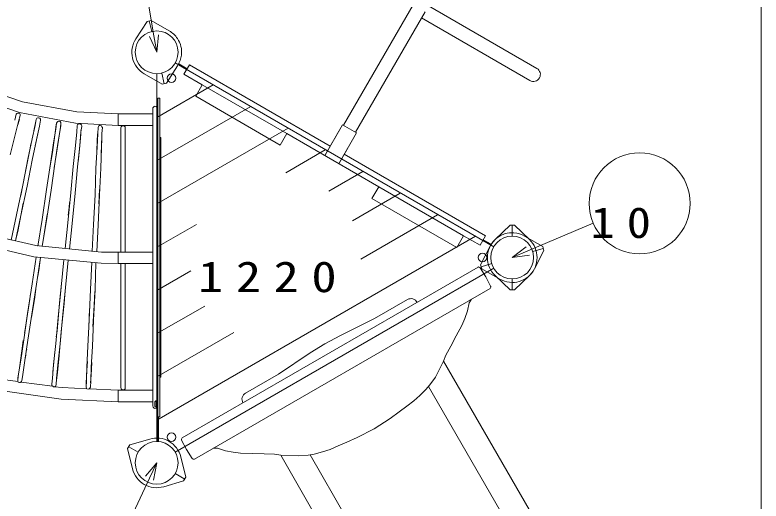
# Model space of a CAD drawing. Units: millimetres on the paper. Extents: x 0 to 420, y -594 to 297.
# Drawn here: x 196.58 to 240.9, y 163.76 to 192.63 of the extents above; entities that cross this region are included whole.
import ezdxf

# ---------------------------------------------------------------- set-up
doc = ezdxf.new("R2010")
doc.units = ezdxf.units.MM
for name, color, linetype, lineweight in [('2D', 7, 'Continuous', 13), ('2D_DIMENSION', 7, 'Continuous', 13), ('AM_5', 7, 'Continuous', 13), ('TEXT', 7, 'Continuous', 13)]:
    doc.layers.add(name, color=color, linetype=linetype, lineweight=lineweight)
doc.styles.add('ＭＳ ゴシック', font='')
doc.styles.get('ＭＳ ゴシック').set_extended_font_data('MS Gothic')

msp = doc.modelspace()

# ---------------------------------------------------------------- linework, layer by layer
at = {"layer": '2D'}
for p, q in [((216.101, 186.078), (220.228, 193.227)), ((220.772, 193.389), (227.582, 189.456)), ((220.943, 192.814), (216.816, 185.666)), ((227.17, 188.742), (220.736, 192.456)), ((203.762, 191.216), (204.43, 192.254)), ((204.43, 192.254), (204.677, 192.313)), ((204.554, 192.284), (204.706, 191.651)), ((204.677, 192.313), (205.744, 191.693)), ((225.02, 178.859), (206.103, 189.781)), ((206.779, 189.388), (206.288, 189.671)), ((206.81, 189.441), (206.313, 189.727)), ((206.618, 189.109), (206.947, 189.678)), ((206.947, 189.678), (215.315, 184.846)), ((206.244, 189.616), (205.576, 188.578)), ((205.329, 188.519), (204.262, 189.139)), ((205.003, 189.146), (205.003, 167.302)), ((205.453, 188.549), (205.3, 189.181)), ((207.712, 188.478), (206.618, 189.109)), ((193.903, 188.536), (197.028, 187.469)), ((208.36, 188.478), (205.019, 186.549)), ((205.576, 188.578), (205.329, 188.519)), ((207.321, 187.8), (207.712, 188.478)), ((212.723, 185.585), (207.712, 188.478)), ((196.85, 186.834), (193.649, 187.926)), ((197.028, 187.469), (200.253, 186.885)), ((205.079, 187.698), (205.181, 187.698)), ((205.079, 168.775), (205.079, 187.698)), ((205.181, 168.775), (205.181, 187.698)), ((212.331, 184.907), (207.321, 187.8)), ((204.775, 187.114), (204.851, 187.19)), ((204.775, 183.1), (204.775, 187.114)), ((204.902, 187.215), (204.851, 187.19)), ((204.978, 187.19), (204.902, 187.215)), ((205.079, 187.088), (204.978, 187.19)), ((210.584, 187.194), (205.019, 183.981)), ((196.57, 186.377), (196.647, 186.733)), ((196.647, 186.733), (196.697, 186.783)), ((196.748, 186.809), (196.697, 186.783)), ((196.799, 186.809), (196.748, 186.809)), ((196.875, 186.783), (196.799, 186.809)), ((196.901, 186.656), (196.799, 186.301)), ((200.177, 186.199), (196.85, 186.834)), ((196.875, 186.783), (196.901, 186.733)), ((196.901, 186.733), (196.901, 186.656)), ((200.253, 186.885), (202.717, 186.758)), ((202.717, 186.758), (204.775, 186.758)), ((202.717, 186.758), (202.717, 186.707)), ((202.717, 186.758), (202.717, 186.707)), ((202.717, 186.758), (202.717, 186.707)), ((202.717, 186.707), (202.717, 186.58)), ((202.717, 186.707), (202.717, 186.58)), ((202.717, 186.707), (202.717, 186.58)), ((202.717, 186.58), (202.717, 186.402)), ((202.717, 186.58), (202.717, 186.402)), ((202.717, 186.58), (202.717, 186.402)), ((196.799, 186.301), (196.596, 185.513)), ((196.85, 186.428), (196.748, 186.098)), ((197.713, 185.742), (197.815, 186.326)), ((197.79, 186.072), (197.84, 186.428)), ((197.815, 186.326), (197.84, 186.428)), ((197.84, 186.428), (197.891, 186.504)), ((197.942, 186.529), (197.891, 186.504)), ((197.993, 186.529), (197.942, 186.529)), ((198.069, 186.504), (197.993, 186.529)), ((198.094, 186.377), (198.044, 186.021)), ((198.069, 186.504), (198.094, 186.453)), ((198.094, 186.453), (198.094, 186.377)), ((199.009, 185.844), (199.06, 186.199)), ((199.034, 186.098), (199.06, 186.199)), ((199.06, 186.199), (199.085, 186.275)), ((199.085, 186.275), (199.136, 186.301)), ((199.212, 186.326), (199.136, 186.301)), ((199.263, 186.301), (199.212, 186.326)), ((199.263, 186.301), (199.314, 186.25)), ((199.314, 186.174), (199.263, 185.818)), ((199.314, 186.25), (199.314, 186.174)), ((199.314, 186.174), (199.314, 186.047)), ((200.177, 186.199), (202.717, 186.072)), ((200.279, 186.047), (200.304, 186.123)), ((200.304, 186.123), (200.355, 186.148)), ((200.431, 186.174), (200.355, 186.148)), ((200.482, 186.148), (200.431, 186.174)), ((200.482, 186.148), (200.533, 186.098)), ((202.717, 186.402), (202.717, 186.25)), ((202.717, 186.402), (202.717, 186.25)), ((202.717, 186.402), (202.717, 186.25)), ((202.717, 186.25), (202.717, 186.123)), ((202.717, 186.25), (202.717, 186.123)), ((202.717, 186.25), (202.717, 186.123)), ((202.717, 186.123), (202.717, 186.072)), ((202.717, 186.072), (202.717, 186.123)), ((202.717, 186.123), (202.717, 186.072)), ((197.612, 185.285), (197.79, 186.072)), ((198.044, 186.021), (197.866, 185.209)), ((197.967, 185.717), (197.967, 185.666)), ((198.882, 185.031), (199.009, 185.844)), ((198.958, 185.488), (199.034, 186.098)), ((199.263, 185.818), (199.136, 185.005)), ((199.314, 186.047), (199.212, 185.463)), ((200.177, 184.878), (200.253, 185.691)), ((200.253, 185.691), (200.279, 186.047)), ((200.558, 186.021), (200.507, 185.666)), ((200.533, 185.894), (200.507, 185.742)), ((200.533, 186.098), (200.558, 186.021)), ((200.558, 186.021), (200.533, 185.894)), ((201.473, 185.234), (201.498, 185.691)), ((201.498, 185.59), (201.523, 185.945)), ((201.523, 185.945), (201.549, 186.021)), ((201.549, 186.021), (201.6, 186.072)), ((201.65, 186.072), (201.6, 186.072)), ((201.727, 186.047), (201.65, 186.072)), ((201.727, 186.047), (201.752, 185.996)), ((201.752, 185.996), (201.777, 185.945)), ((201.777, 185.945), (201.752, 185.59)), ((204.775, 186.072), (202.717, 186.072)), ((202.895, 185.996), (202.87, 185.92)), ((202.87, 185.92), (202.87, 185.564)), ((202.946, 186.047), (202.895, 185.996)), ((202.997, 186.047), (202.946, 186.047)), ((202.997, 186.047), (203.073, 186.047)), ((203.073, 186.047), (203.124, 185.996)), ((203.124, 185.996), (203.124, 185.92)), ((203.124, 185.92), (203.124, 185.564)), ((212.808, 185.91), (205.019, 181.413)), ((214.987, 184.278), (216.045, 186.11)), ((215.029, 184.351), (216.045, 186.11)), ((216.045, 186.11), (216.872, 185.633)), ((196.596, 185.513), (196.291, 184.32)), ((197.358, 184.066), (197.612, 185.285)), ((197.967, 185.666), (197.79, 184.853)), ((198.806, 184.472), (198.958, 185.488)), ((199.212, 185.463), (199.06, 184.421)), ((200.482, 185.31), (200.38, 184.269)), ((200.507, 185.666), (200.431, 184.853)), ((200.507, 185.564), (200.482, 185.31)), ((201.447, 184.472), (201.473, 185.234)), ((201.473, 184.777), (201.498, 185.59)), ((201.752, 185.234), (201.701, 184.421)), ((201.752, 185.59), (201.727, 184.751)), ((201.752, 185.666), (201.752, 185.234)), ((202.87, 184.726), (202.87, 185.564)), ((203.124, 185.564), (203.124, 184.726)), ((205.079, 185.361), (205.029, 185.361)), ((205.029, 185.361), (205.029, 183.1)), ((205.079, 185.59), (205.079, 168.775)), ((205.181, 185.59), (205.181, 168.775)), ((205.181, 185.361), (205.257, 185.361)), ((205.257, 185.361), (205.257, 183.278)), ((212.723, 185.585), (212.331, 184.907)), ((218.193, 182.427), (212.723, 185.585)), ((216.872, 185.633), (215.814, 183.801)), ((216.872, 185.633), (215.856, 183.873)), ((197.485, 184.726), (197.536, 184.98)), ((197.866, 185.209), (197.612, 184.015)), ((198.704, 183.812), (198.882, 185.031)), ((199.136, 185.005), (198.958, 183.786)), ((200.05, 183.634), (200.177, 184.878)), ((200.431, 184.853), (200.304, 183.608)), ((197.205, 183.329), (197.485, 184.726)), ((198.628, 183.431), (198.806, 184.472)), ((199.06, 184.421), (198.907, 183.558)), ((201.396, 183.532), (201.473, 184.777)), ((201.727, 184.751), (201.676, 183.532)), ((202.87, 183.507), (202.87, 184.726)), ((203.124, 184.726), (203.124, 183.507)), ((205.257, 184.396), (205.257, 183.278)), ((212.675, 183.265), (215.016, 184.617)), ((216.142, 184.369), (224.538, 179.522)), ((197.053, 182.516), (197.358, 184.066)), ((197.612, 184.015), (197.307, 182.465)), ((200.38, 184.269), (200.33, 183.913)), ((198.704, 183.812), (198.45, 182.262)), ((198.958, 183.786), (198.729, 182.237)), ((199.898, 182.084), (200.05, 183.634)), ((200.304, 183.608), (200.152, 182.059)), ((201.346, 181.957), (201.396, 183.532)), ((201.676, 183.532), (201.6, 181.957)), ((202.87, 181.932), (202.87, 183.507)), ((203.124, 183.507), (203.124, 181.932)), ((196.926, 181.907), (197.205, 183.329)), ((204.775, 181.272), (204.775, 183.1)), ((205.029, 183.1), (205.029, 181.272)), ((205.257, 183.278), (205.257, 181.805)), ((205.257, 183.278), (205.257, 181.805)), ((215.235, 182.175), (217.24, 183.333)), ((196.672, 180.764), (197.053, 182.516)), ((197.307, 182.465), (196.926, 180.713)), ((198.45, 182.262), (198.196, 180.484)), ((198.729, 182.237), (198.45, 180.433)), ((201.6, 182.262), (201.574, 181.424)), ((217.789, 181.727), (218.193, 182.427)), ((223.225, 179.521), (218.193, 182.427)), ((199.72, 180.281), (199.898, 182.084)), ((200.152, 182.059), (199.974, 180.256)), ((201.346, 181.957), (201.244, 180.179)), ((201.6, 181.957), (201.523, 180.154)), ((202.87, 180.129), (202.87, 181.932)), ((203.124, 181.932), (203.124, 180.129)), ((205.257, 181.805), (205.257, 180.078)), ((205.257, 181.805), (205.257, 180.078)), ((216.628, 180.411), (219.464, 182.048)), ((222.821, 178.822), (217.789, 181.727)), ((197.078, 181.449), (196.748, 179.773)), ((199.796, 181.195), (199.822, 181.5)), ((204.775, 179.265), (204.775, 181.272)), ((205.029, 181.272), (205.029, 179.265)), ((199.745, 180.738), (199.796, 181.195)), ((196.367, 179.265), (196.672, 180.764)), ((196.926, 180.713), (196.621, 179.214)), ((197.942, 178.909), (198.196, 180.484)), ((198.45, 180.433), (198.196, 178.884)), ((198.501, 180.789), (198.298, 179.494)), ((217.121, 178.128), (221.688, 180.764)), ((199.568, 178.757), (199.72, 180.281)), ((199.974, 180.256), (199.822, 178.732)), ((201.244, 180.179), (201.168, 178.605)), ((201.523, 180.154), (201.447, 178.579)), ((202.87, 178.554), (202.87, 180.129)), ((203.124, 180.129), (203.124, 178.554)), ((207.361, 180.197), (205.019, 178.845)), ((205.257, 180.078), (205.257, 178.224)), ((205.257, 180.078), (205.257, 178.224)), ((225.993, 180.145), (225.101, 179.292)), ((226.247, 180.145), (225.993, 180.145)), ((226.12, 179.494), (226.12, 180.145)), ((227.14, 179.292), (226.247, 180.145)), ((193.98, 179.824), (197.815, 178.935)), ((196.748, 179.773), (196.621, 179.214)), ((198.298, 179.494), (198.196, 178.884)), ((223.928, 179.49), (205.019, 168.573)), ((223.225, 179.521), (222.821, 178.822)), ((224.21, 178.953), (223.225, 179.521)), ((224.538, 179.522), (224.21, 178.953)), ((227.926, 178.891), (226.855, 179.504)), ((197.713, 178.274), (193.776, 179.163)), ((204.775, 179.265), (204.775, 177.208)), ((205.029, 179.265), (205.029, 177.208)), ((205.054, 179.24), (205.054, 177.233)), ((205.079, 179.24), (205.054, 179.24)), ((205.054, 179.24), (205.079, 179.24)), ((205.054, 177.233), (205.054, 179.24)), ((224.371, 179.231), (224.84, 178.96)), ((224.401, 179.284), (224.872, 179.012)), ((197.815, 178.935), (201.727, 178.554)), ((224.807, 178.899), (224.242, 177.801)), ((227.962, 178.769), (227.338, 178.584)), ((227.433, 177.549), (227.998, 178.647)), ((227.998, 178.647), (227.926, 178.891)), ((197.612, 176.674), (197.84, 178.249)), ((197.713, 178.274), (201.701, 177.893)), ((198.094, 178.224), (197.866, 176.649)), ((198.094, 178.224), (198.018, 177.589)), ((201.727, 178.554), (202.717, 178.554)), ((202.717, 178.554), (204.775, 178.554)), ((202.717, 178.554), (202.717, 178.503)), ((202.717, 178.554), (202.717, 178.503)), ((202.717, 178.554), (202.717, 178.503)), ((202.717, 178.503), (202.717, 178.376)), ((202.717, 178.503), (202.717, 178.376)), ((202.717, 178.503), (202.717, 178.376)), ((202.717, 178.376), (202.717, 178.198)), ((202.717, 178.376), (202.717, 178.198)), ((202.717, 178.376), (202.717, 178.198)), ((202.717, 178.198), (202.717, 178.046)), ((202.717, 178.198), (202.717, 178.046)), ((202.717, 178.198), (202.717, 178.046)), ((205.029, 178.554), (205.054, 178.554)), ((205.257, 178.224), (205.257, 176.395)), ((205.257, 178.224), (205.257, 176.395)), ((199.339, 176.471), (199.491, 178.097)), ((199.745, 178.071), (199.593, 176.446)), ((201.066, 176.319), (201.142, 177.944)), ((201.396, 177.919), (201.346, 176.319)), ((201.701, 177.893), (202.717, 177.868)), ((202.717, 178.046), (202.717, 177.919)), ((202.717, 178.046), (202.717, 177.919)), ((202.717, 178.046), (202.717, 177.919)), ((202.717, 177.919), (202.717, 177.868)), ((202.717, 177.868), (202.717, 177.919)), ((202.717, 177.919), (202.717, 177.868)), ((204.775, 177.868), (202.717, 177.868)), ((202.87, 176.293), (202.87, 177.868)), ((203.124, 177.868), (203.124, 176.293)), ((205.054, 177.868), (205.029, 177.868)), ((224.242, 177.801), (224.314, 177.558)), ((224.278, 177.68), (224.902, 177.864)), ((198.018, 177.589), (197.942, 177.106)), ((199.237, 175.531), (199.415, 177.258)), ((207.024, 177.434), (205.019, 176.277)), ((206.103, 166.667), (225.021, 177.589)), ((224.086, 177.656), (206.515, 167.511)), ((224.547, 177.082), (224.218, 177.612)), ((224.314, 177.558), (225.385, 176.944)), ((204.775, 177.208), (204.775, 175.201)), ((205.029, 177.208), (205.029, 175.201)), ((205.079, 177.233), (205.054, 177.233)), ((205.054, 177.233), (205.079, 177.233)), ((224.835, 176.532), (224.547, 177.082)), ((225.101, 177.156), (225.993, 176.303)), ((226.12, 176.954), (226.12, 176.303)), ((226.247, 176.303), (227.14, 177.156)), ((197.332, 174.896), (197.612, 176.674)), ((197.866, 176.649), (197.586, 174.871)), ((199.161, 174.668), (199.339, 176.471)), ((199.593, 176.446), (199.415, 174.642)), ((205.257, 176.395), (205.257, 174.668)), ((205.257, 176.395), (205.257, 174.668)), ((207.245, 166.253), (224.808, 176.394)), ((197.459, 175.76), (197.51, 176.09)), ((197.815, 176.344), (197.739, 175.734)), ((199.568, 176.242), (199.517, 175.506)), ((200.99, 174.515), (201.066, 176.319)), ((201.346, 176.319), (201.244, 174.515)), ((201.32, 176.217), (201.295, 175.404)), ((202.87, 174.49), (202.87, 176.293)), ((203.124, 176.293), (203.124, 174.49)), ((225.993, 176.303), (226.247, 176.303)), ((197.205, 174.083), (197.459, 175.76)), ((197.739, 175.734), (197.561, 174.668)), ((199.085, 173.855), (199.237, 175.531)), ((199.517, 175.506), (199.339, 173.829)), ((217.94, 174.599), (219.896, 175.729)), ((223.555, 175.544), (223.46, 175.052)), ((223.696, 175.755), (223.555, 175.544)), ((200.965, 174.083), (201.015, 175.201)), ((201.295, 175.404), (201.219, 174.134)), ((204.775, 173.372), (204.775, 175.201)), ((207.856, 175.346), (205.019, 173.709)), ((205.029, 175.201), (205.029, 173.372)), ((223.46, 175.052), (223.304, 174.605)), ((197.104, 173.347), (197.332, 174.896)), ((197.586, 174.871), (197.358, 173.321)), ((199.009, 173.118), (199.161, 174.668)), ((199.415, 174.642), (199.263, 173.093)), ((205.257, 174.668), (205.257, 173.194)), ((205.257, 174.668), (205.257, 173.194)), ((215.91, 173.59), (217.94, 174.599)), ((223.304, 174.605), (223.128, 174.195)), ((200.914, 172.966), (200.99, 174.515)), ((201.244, 174.515), (201.193, 172.94)), ((202.87, 172.915), (202.87, 174.49)), ((203.124, 174.49), (203.124, 172.915)), ((223.128, 174.195), (222.788, 173.578)), ((197.155, 173.728), (197.205, 174.083)), ((199.034, 173.525), (199.085, 173.855)), ((199.339, 173.829), (199.212, 172.407)), ((209.586, 173.777), (205.019, 171.141)), ((196.926, 172.128), (197.104, 173.347)), ((197.002, 172.686), (197.078, 173.296)), ((197.358, 173.321), (197.18, 172.102)), ((204.775, 171.797), (204.775, 173.372)), ((205.029, 173.372), (205.029, 171.797)), ((214.996, 173.108), (215.91, 173.59)), ((222.788, 173.578), (222.463, 172.962)), ((198.882, 171.874), (199.009, 173.118)), ((199.263, 173.093), (199.136, 171.848)), ((200.863, 171.721), (200.914, 172.966)), ((201.193, 172.94), (201.117, 171.721)), ((202.87, 171.67), (202.87, 172.915)), ((203.124, 172.915), (203.124, 171.67)), ((205.257, 173.194), (205.257, 172.051)), ((205.257, 173.194), (205.257, 172.051)), ((214.122, 172.557), (214.996, 173.108)), ((222.463, 172.962), (222.182, 172.421)), ((196.85, 171.67), (197.002, 172.686)), ((197.256, 172.661), (197.205, 172.28)), ((197.282, 172.788), (197.256, 172.661)), ((198.831, 171.416), (198.933, 172.432)), ((198.933, 172.432), (198.958, 172.61)), ((199.212, 172.407), (199.11, 171.391)), ((212.235, 171.306), (214.122, 172.557)), ((222.182, 172.421), (222.041, 172.064)), ((196.799, 171.315), (196.926, 172.128)), ((197.18, 172.102), (197.053, 171.289)), ((200.838, 171.264), (200.888, 172.051)), ((201.142, 172.001), (201.117, 171.239)), ((205.257, 172.051), (205.257, 171.34)), ((205.257, 172.051), (205.257, 171.34)), ((222.041, 172.064), (221.552, 171.127)), ((222.045, 172.074), (240.828, 139.542)), ((196.748, 171.086), (196.85, 171.67)), ((198.806, 171.061), (198.882, 171.874)), ((199.136, 171.848), (199.06, 171.035)), ((200.838, 170.908), (200.863, 171.721)), ((201.117, 171.721), (201.092, 170.883)), ((202.87, 170.858), (202.87, 171.67)), ((203.124, 171.67), (203.124, 170.858)), ((204.775, 170.578), (204.775, 171.797)), ((205.029, 171.797), (205.029, 170.578)), ((194.996, 171.112), (196.748, 170.858)), ((196.799, 171.315), (196.748, 170.959)), ((196.748, 170.959), (196.748, 171.086)), ((197.002, 170.908), (197.053, 171.289)), ((198.78, 170.705), (198.806, 171.061)), ((198.831, 171.391), (198.831, 171.416)), ((199.11, 171.391), (199.034, 170.781)), ((200.812, 170.654), (200.838, 171.264)), ((201.117, 171.239), (201.066, 170.781)), ((205.079, 171.112), (205.029, 171.112)), ((205.181, 171.112), (205.257, 171.112)), ((205.257, 171.34), (205.257, 171.112)), ((205.257, 171.112), (205.257, 171.34)), ((210.276, 170.175), (212.235, 171.306)), ((221.552, 171.127), (221.224, 170.662)), ((196.748, 170.883), (196.748, 170.959)), ((196.774, 170.832), (196.748, 170.883)), ((196.85, 170.807), (196.774, 170.832)), ((196.901, 170.807), (196.85, 170.807)), ((196.977, 170.858), (196.901, 170.807)), ((196.951, 170.832), (198.806, 170.578)), ((196.977, 170.858), (197.002, 170.908)), ((198.78, 170.629), (198.78, 170.705)), ((198.831, 170.578), (198.78, 170.629)), ((199.009, 170.604), (199.034, 170.68)), ((199.034, 170.68), (199.06, 171.035)), ((199.034, 170.781), (199.034, 170.68)), ((200.838, 170.908), (200.812, 170.527)), ((200.812, 170.527), (200.812, 170.654)), ((201.066, 170.527), (201.092, 170.883)), ((202.87, 170.502), (202.87, 170.858)), ((203.124, 170.502), (203.124, 170.858)), ((205.054, 170.68), (205.054, 170.197)), ((205.079, 170.68), (205.054, 170.68)), ((205.054, 170.68), (205.079, 170.68)), ((205.054, 170.197), (205.054, 170.68)), ((221.224, 170.662), (220.99, 170.388)), ((199.339, 169.816), (194.843, 170.451)), ((198.882, 170.553), (198.831, 170.578)), ((198.958, 170.553), (198.882, 170.553)), ((198.933, 170.553), (199.39, 170.502)), ((199.009, 170.604), (198.958, 170.553)), ((199.39, 170.502), (200.863, 170.426)), ((200.812, 170.527), (200.838, 170.477)), ((200.838, 170.477), (200.863, 170.426)), ((200.939, 170.4), (200.863, 170.426)), ((200.99, 170.426), (200.939, 170.4)), ((201.041, 170.477), (200.99, 170.426)), ((202.717, 170.35), (200.99, 170.426)), ((201.041, 170.477), (201.066, 170.527)), ((202.717, 170.35), (204.775, 170.35)), ((202.717, 170.35), (202.717, 170.299)), ((202.717, 170.299), (202.717, 170.35)), ((202.717, 170.35), (202.717, 170.299)), ((202.717, 170.299), (202.717, 170.172)), ((202.717, 170.299), (202.717, 170.172)), ((202.717, 170.299), (202.717, 170.172)), ((202.717, 170.172), (202.717, 170.019)), ((202.717, 170.172), (202.717, 170.019)), ((202.717, 170.172), (202.717, 170.019)), ((202.87, 170.502), (202.895, 170.426)), ((202.895, 170.426), (202.946, 170.375)), ((202.997, 170.375), (202.946, 170.375)), ((203.073, 170.375), (202.997, 170.375)), ((203.124, 170.426), (203.073, 170.375)), ((203.124, 170.426), (203.124, 170.502)), ((204.775, 169.765), (204.775, 170.578)), ((205.029, 170.578), (205.029, 169.765)), ((205.029, 170.35), (205.054, 170.35)), ((205.054, 170.197), (205.054, 170.146)), ((205.079, 170.197), (205.054, 170.197)), ((205.054, 170.197), (205.054, 170.146)), ((205.054, 170.197), (205.079, 170.197)), ((220.99, 170.388), (220.639, 170.026)), ((221.151, 170.576), (239.688, 138.468)), ((199.339, 169.816), (202.717, 169.664)), ((202.717, 170.019), (202.717, 169.842)), ((202.717, 170.019), (202.717, 169.842)), ((202.717, 170.019), (202.717, 169.842)), ((202.717, 169.842), (202.717, 169.715)), ((202.717, 169.842), (202.717, 169.715)), ((202.717, 169.842), (202.717, 169.715)), ((204.775, 169.41), (204.775, 169.765)), ((205.029, 169.765), (205.029, 169.715)), ((205.054, 170.146), (205.054, 170.07)), ((205.054, 170.146), (205.054, 170.07)), ((205.054, 170.07), (205.054, 167.301)), ((205.054, 170.07), (205.079, 170.07)), ((205.054, 167.301), (205.054, 170.07)), ((220.639, 170.026), (220.284, 169.708)), ((202.717, 169.715), (202.717, 169.664)), ((202.717, 169.664), (202.717, 169.715)), ((202.717, 169.715), (202.717, 169.664)), ((204.775, 169.664), (202.717, 169.664)), ((204.775, 169.41), (204.8, 169.334)), ((204.8, 169.334), (204.851, 169.283)), ((204.902, 169.257), (204.851, 169.283)), ((204.952, 169.715), (204.902, 169.664)), ((204.902, 169.664), (204.902, 169.638)), ((204.902, 169.613), (204.902, 169.638)), ((204.902, 169.638), (204.902, 169.613)), ((204.902, 169.638), (204.902, 169.613)), ((204.902, 169.638), (204.902, 169.613)), ((204.902, 169.613), (204.902, 169.588)), ((204.902, 169.613), (204.902, 169.588)), ((204.902, 169.588), (204.902, 169.537)), ((204.902, 169.588), (204.902, 169.537)), ((204.902, 169.537), (204.902, 169.486)), ((204.902, 169.537), (204.902, 169.486)), ((204.902, 169.486), (204.902, 169.435)), ((204.902, 169.486), (204.902, 169.435)), ((204.902, 169.435), (204.902, 169.384)), ((204.902, 169.384), (204.952, 169.359)), ((204.978, 169.283), (204.902, 169.257)), ((204.978, 169.715), (204.952, 169.715)), ((204.952, 169.359), (204.978, 169.334)), ((204.978, 169.715), (205.054, 169.715)), ((204.978, 169.689), (204.978, 169.715)), ((204.978, 169.689), (204.978, 169.638)), ((204.978, 169.638), (204.978, 169.537)), ((204.978, 169.537), (204.978, 169.435)), ((204.978, 169.435), (204.978, 169.359)), ((204.978, 169.334), (204.978, 169.359)), ((205.054, 169.334), (204.978, 169.334)), ((205.029, 169.334), (204.978, 169.283)), ((205.029, 169.257), (205.029, 169.41)), ((219.862, 169.39), (219.402, 169.053)), ((220.284, 169.708), (219.862, 169.39)), ((219.402, 169.053), (218.86, 168.666)), ((205.181, 168.775), (205.079, 168.775)), ((205.079, 168.775), (205.181, 168.775)), ((205.105, 168.775), (205.105, 167.298)), ((205.105, 168.775), (205.105, 167.298)), ((205.105, 168.775), (205.105, 167.298)), ((205.105, 168.775), (205.105, 167.298)), ((218.86, 168.666), (217.914, 168.054)), ((216.911, 167.54), (217.914, 168.054)), ((216.305, 167.265), (216.911, 167.54)), ((203.403, 167.103), (203.276, 166.883)), ((204.588, 167.449), (203.403, 167.103)), ((206.781, 166.825), (206.485, 167.373)), ((215.783, 167.035), (216.305, 167.265)), ((203.276, 166.883), (203.569, 165.683)), ((203.903, 166.667), (203.34, 166.993)), ((207.111, 166.299), (206.781, 166.825)), ((208.354, 166.897), (208.607, 166.914)), ((208.607, 166.914), (209.081, 166.75)), ((209.081, 166.75), (209.546, 166.662)), ((209.546, 166.662), (209.988, 166.609)), ((214.355, 166.557), (214.844, 166.681)), ((214.844, 166.681), (215.297, 166.828)), ((215.297, 166.828), (215.783, 167.035)), ((206.73, 165.182), (206.438, 166.381)), ((209.988, 166.609), (210.693, 166.595)), ((210.693, 166.595), (211.389, 166.569)), ((211.389, 166.569), (211.998, 166.541)), ((211.998, 166.541), (212.377, 166.485)), ((231.149, 133.954), (212.367, 166.486)), ((212.377, 166.485), (213.434, 166.44)), ((213.434, 166.44), (214, 166.492)), ((214, 166.492), (214.355, 166.557)), ((214.112, 166.512), (232.649, 134.404)), ((206.103, 165.397), (206.667, 165.072)), ((205.418, 164.615), (206.603, 164.962)), ((206.603, 164.962), (206.73, 165.182))]:
    msp.add_line(p, q, dxfattribs=at)
for centre, radius in [((205.003, 190.416), 1.27), ((205.003, 190.416), 1.27), ((205.003, 190.416), 1.27), ((205.888, 188.884), 0.254), ((226.12, 178.224), 1.27), ((226.12, 178.224), 1.27), ((226.12, 178.224), 1.27), ((226.12, 178.224), 1.27), ((224.352, 178.224), 0.254), ((205.888, 167.564), 0.254), ((205.003, 166.032), 1.27), ((205.003, 166.032), 1.27), ((205.003, 166.032), 1.27)]:
    msp.add_circle(centre, radius, dxfattribs=at)
for centre, radius, start, end in [((205.003, 190.416), 1.476, 33.6559, 59.8668), ((205.003, 190.416), 1.476, 147.1986, 239.8613), ((205.105, 190.441), 1.379, 351.9118, 35.1481), ((205.003, 190.416), 1.476, 327.1931, 353.4039), ((227.376, 189.099), 0.413, 240, 60), ((226.091, 178.324), 1.379, 84.8519, 128.0882), ((226.12, 178.224), 1.476, 60.1332, 86.3441), ((226.12, 178.224), 1.476, 133.6687, 226.3313), ((226.12, 178.224), 1.476, 126.5961, 152.8069), ((226.12, 178.224), 1.476, 313.6632, 46.3368), ((224.13, 177.567), 0.0989, 27.0295, 116.4295), ((226.12, 178.224), 1.476, 240.1387, 332.8014), ((224.757, 176.476), 0.0968, 302.1656, 35.8909), ((220.105, 175.373), 0.413, 28.1395, 120.3327), ((210.487, 169.812), 0.419, 120.1539, 210.9881), ((205.003, 166.032), 1.476, 13.6687, 106.3313), ((206.567, 167.427), 0.0987, 121.8349, 213.0041), ((207.202, 166.347), 0.103, 207.7432, 294.2003), ((205.003, 166.032), 1.476, 193.6632, 286.3368)]:
    msp.add_arc(centre, radius, start, end, dxfattribs=at)
at = {"layer": '2D_DIMENSION'}
for p, q in [((240.896, 141.161), (240.896, 255.387)), ((240.897, 141.161), (240.897, 255.441))]:
    msp.add_line(p, q, dxfattribs=at)
at = {"layer": 'AM_5'}
for p, q in [((203.733, 197.926), (204.836, 191.402)), ((205.003, 190.416), (205.101, 191.447)), ((204.572, 191.358), (205.003, 190.416)), ((204.836, 191.402), (205.003, 190.416)), ((230.925, 180.267), (227.041, 178.615)), ((226.936, 178.862), (226.12, 178.224)), ((227.041, 178.615), (226.12, 178.224)), ((226.12, 178.224), (227.145, 178.369)), ((205.003, 166.032), (204.335, 165.241)), ((204.578, 165.127), (205.003, 166.032)), ((204.82, 165.013), (205.003, 166.032)), ((201.672, 158.948), (204.578, 165.127))]:
    msp.add_line(p, q, dxfattribs=at)
msp.add_circle((233.686, 181.441), 3, dxfattribs=at)

# ---------------------------------------------------------------- texts
at = {"layer": 'AM_5', "insert": (230.769, 179.357), "char_height": 1.833, "attachment_point": 7, "style": 'ＭＳ ゴシック'}
msp.add_mtext('\\T1.5;\\W1.15;10', dxfattribs=at)
at = {"layer": 'TEXT', "insert": (207.459, 176.141), "char_height": 1.833, "attachment_point": 7, "style": 'ＭＳ ゴシック'}
msp.add_mtext('\\T1.5;\\W1.2;1220', dxfattribs=at)

doc.saveas('drawing.dxf')
